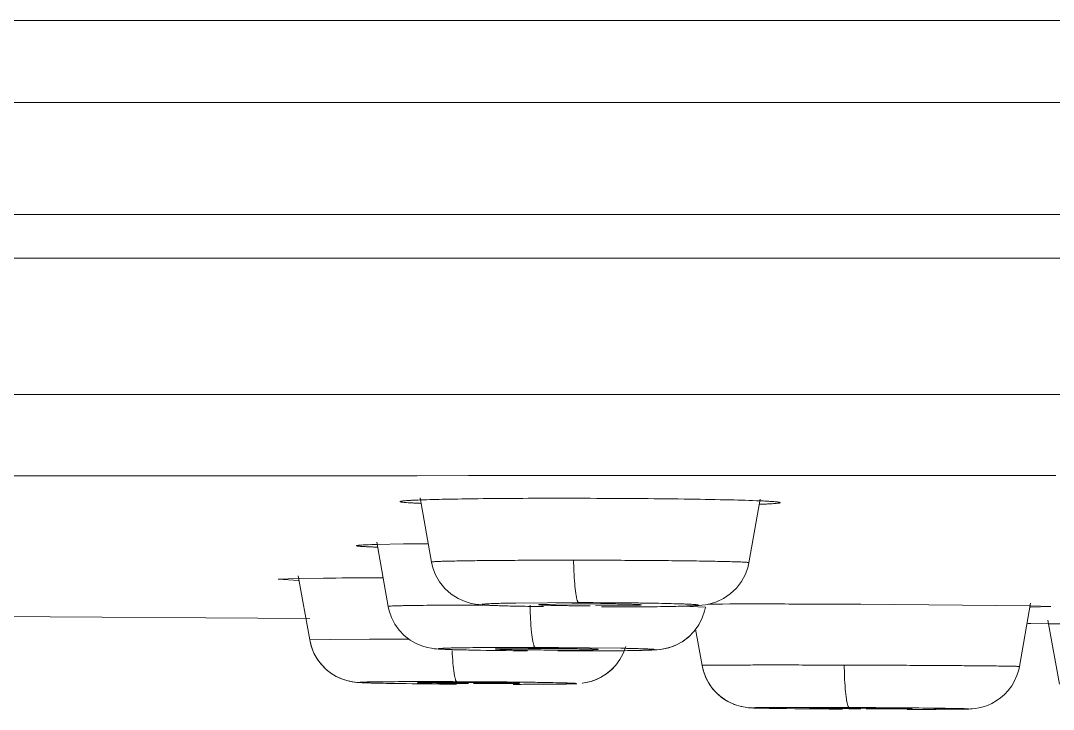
# Model space of a CAD drawing. Header units: millimetres. Extents: x 6110 to 6704, y -2661 to -1821.
# Drawn here: x 6488.899 to 6491.412, y -2151.29 to -2149.613 of the extents above; entities that cross this region are included whole.
import ezdxf

# ---------------------------------------------------------------- set-up
doc = ezdxf.new("R2010")
doc.units = ezdxf.units.MM
doc.header["$LTSCALE"] = 0.1
doc.layers.get('0').update_dxf_attribs({"lineweight": 15})

msp = doc.modelspace()

# ---------------------------------------------------------------- linework, layer by layer
for p, q in [((6492.2779, -2149.613), (6474.7672, -2149.6131)), ((6492.2683, -2150.085), (6478.1674, -2150.085)), ((6470.9189, -2150.1913), (6519.206, -2150.1913)), ((6489.6637, -2150.5236), (6486.0915, -2150.5235)), ((6489.7145, -2150.5236), (6489.6637, -2150.5236)), ((6489.7697, -2150.5236), (6489.7145, -2150.5236)), ((6489.8205, -2150.5236), (6489.7697, -2150.5236)), ((6490.159, -2150.5235), (6489.8205, -2150.5236)), ((6490.2841, -2150.5235), (6490.159, -2150.5235)), ((6490.4092, -2150.5234), (6490.2841, -2150.5235)), ((6490.6413, -2150.5234), (6490.4092, -2150.5234)), ((6490.7474, -2150.5233), (6490.6413, -2150.5234)), ((6490.7982, -2150.5233), (6490.7474, -2150.5233)), ((6490.9207, -2150.5233), (6490.7982, -2150.5233)), ((6494.5484, -2150.522), (6490.9207, -2150.5233)), ((6488.6329, -2150.721), (6489.3935, -2150.721)), ((6489.3935, -2150.721), (6489.4739, -2150.721)), ((6489.4739, -2150.721), (6489.5251, -2150.7209)), ((6489.5251, -2150.7209), (6489.7446, -2150.7209)), ((6489.7446, -2150.7209), (6489.822, -2150.7209)), ((6489.822, -2150.7209), (6489.8636, -2150.7209)), ((6489.8636, -2150.7209), (6489.9886, -2150.7208)), ((6489.9886, -2150.7208), (6490.0541, -2150.7208)), ((6490.0541, -2150.7208), (6490.1072, -2150.7208)), ((6490.1072, -2150.7208), (6490.1136, -2150.7208)), ((6490.1136, -2150.7208), (6490.1791, -2150.7208)), ((6490.1791, -2150.7208), (6490.4504, -2150.7207)), ((6490.4504, -2150.7207), (6490.4595, -2150.7207)), ((6490.4595, -2150.7207), (6490.4796, -2150.7207)), ((6490.4796, -2150.7207), (6490.7473, -2150.7206)), ((6490.7473, -2150.7206), (6490.7819, -2150.7206)), ((6490.7819, -2150.7206), (6490.8181, -2150.7206)), ((6490.8181, -2150.7206), (6491.0681, -2150.7205)), ((6491.0681, -2150.7205), (6491.0955, -2150.7205)), ((6491.0955, -2150.7205), (6491.3489, -2150.7204)), ((6491.3489, -2150.7204), (6491.405, -2150.7204)), ((6491.405, -2150.7204), (6491.4176, -2150.7204)), ((6489.8987, -2150.9313), (6489.8712, -2150.7752)), ((6490.6708, -2150.9327), (6490.6981, -2150.7778)), ((6489.8306, -2150.8871), (6489.7649, -2150.8883)), ((6489.7929, -2151.039), (6489.7654, -2150.8827)), ((6489.8987, -2150.9313), (6489.8988, -2150.9313)), ((6490.2849, -2150.9267), (6490.2443, -2150.9267)), ((6489.5744, -2150.9709), (6489.5255, -2150.973)), ((6489.5255, -2150.973), (6489.5755, -2150.9757)), ((6489.6358, -2150.9702), (6489.5744, -2150.9709)), ((6489.6023, -2151.1209), (6489.5747, -2150.9644)), ((6489.78, -2150.9697), (6489.7568, -2150.9697)), ((6490.2569, -2151.0299), (6490.1035, -2151.0309)), ((6491.329, -2151.1854), (6491.3562, -2151.0309)), ((6489.7929, -2151.039), (6489.7929, -2151.039)), ((6490.0246, -2151.0358), (6489.9992, -2151.0359)), ((6490.1624, -2151.0344), (6490.1599, -2151.0349)), ((6490.2399, -2151.0328), (6490.1624, -2151.0344)), ((6490.298, -2151.0378), (6490.3975, -2151.0367)), ((6490.3975, -2151.0367), (6490.4074, -2151.0361)), ((6490.4074, -2151.0361), (6490.4099, -2151.0356)), ((6490.565, -2151.041), (6490.5083, -2151.0387)), ((6490.9432, -2151.0339), (6490.8621, -2151.0336)), ((6491.3563, -2151.0378), (6490.9432, -2151.0339)), ((6491.3558, -2151.0409), (6491.4054, -2151.0396)), ((6491.4054, -2151.0396), (6491.3563, -2151.0378)), ((6488.4006, -2151.0602), (6489.6028, -2151.0687)), ((6491.3493, -2151.0811), (6491.3988, -2151.0813)), ((6491.3566, -2151.0811), (6491.3493, -2151.0811)), ((6491.3986, -2151.0813), (6491.3566, -2151.0811)), ((6491.4261, -2151.2287), (6491.3985, -2151.0724)), ((6491.627, -2151.0823), (6491.3986, -2151.0813)), ((6490.5569, -2151.1828), (6490.5413, -2151.0945)), ((6489.6534, -2151.1195), (6489.6024, -2151.1209)), ((6489.7478, -2151.119), (6489.6534, -2151.1195)), ((6489.9996, -2151.1395), (6490.151, -2151.139)), ((6490.0567, -2151.1424), (6490.0541, -2151.1428)), ((6490.1343, -2151.1413), (6490.0567, -2151.1424)), ((6490.1663, -2151.1413), (6490.1791, -2151.1413)), ((6490.192, -2151.1453), (6490.1791, -2151.1453)), ((6490.3577, -2151.147), (6490.2059, -2151.1475)), ((6490.2074, -2151.1393), (6490.3589, -2151.141)), ((6490.224, -2151.1453), (6490.2916, -2151.1446)), ((6490.2916, -2151.1446), (6490.3016, -2151.1442)), ((6490.3016, -2151.1442), (6490.3041, -2151.1438)), ((6490.5569, -2151.1828), (6490.5595, -2151.1942)), ((6490.9432, -2151.1821), (6490.9028, -2151.182)), ((6489.7217, -2151.2245), (6489.7259, -2151.2247)), ((6489.8662, -2151.2246), (6489.8636, -2151.2249)), ((6489.8636, -2151.2249), (6489.9595, -2151.2268)), ((6489.9439, -2151.224), (6489.8662, -2151.2246)), ((6489.9886, -2151.2241), (6489.976, -2151.2241)), ((6490.0333, -2151.2271), (6490.1011, -2151.2268)), ((6490.1136, -2151.2262), (6490.095, -2151.2253)), ((6490.1011, -2151.2268), (6490.1111, -2151.2265)), ((6490.1111, -2151.2265), (6490.1136, -2151.2262)), ((6490.2262, -2151.2281), (6490.2341, -2151.2279)), ((6490.7067, -2151.2872), (6490.7214, -2151.2874)), ((6490.7214, -2151.2874), (6490.7389, -2151.2877)), ((6490.7389, -2151.2877), (6490.7592, -2151.288)), ((6490.7592, -2151.288), (6490.7823, -2151.2882)), ((6490.7823, -2151.2882), (6490.808, -2151.2885)), ((6490.808, -2151.2885), (6490.8362, -2151.2887)), ((6490.8207, -2151.2866), (6490.8182, -2151.2868)), ((6490.8182, -2151.2868), (6490.914, -2151.2882)), ((6490.8985, -2151.2863), (6490.8207, -2151.2866)), ((6490.8362, -2151.2887), (6490.8665, -2151.289)), ((6490.8665, -2151.289), (6490.8988, -2151.2892)), ((6490.914, -2151.2882), (6490.9432, -2151.2883)), ((6490.915, -2151.2853), (6490.9704, -2151.2856)), ((6490.9431, -2151.2865), (6490.9305, -2151.2864)), ((6490.9699, -2151.2866), (6490.9431, -2151.2865)), ((6491.0681, -2151.288), (6490.9699, -2151.2866)), ((6490.9878, -2151.2885), (6491.0556, -2151.2884)), ((6491.0556, -2151.2884), (6491.0656, -2151.2882)), ((6491.0656, -2151.2882), (6491.0681, -2151.288)), ((6491.1002, -2151.2898), (6491.1259, -2151.2898)), ((6491.1259, -2151.2898), (6491.148, -2151.2897)), ((6491.148, -2151.2897), (6491.1665, -2151.2896)), ((6491.1665, -2151.2896), (6491.1815, -2151.2894))]:
    msp.add_line(p, q)
for points in [[(6489.8988, -2150.9312), (6489.9021, -2150.945), (6489.9086, -2150.9622), (6489.9183, -2150.9794), (6489.931, -2150.9954), (6489.9465, -2151.0093), (6489.9634, -2151.0201), (6489.9805, -2151.0276), (6489.9955, -2151.032), (6490.0059, -2151.0339), (6490.0139, -2151.0349), (6490.0206, -2151.0355), (6490.0271, -2151.0359), (6490.0345, -2151.0364), (6490.0429, -2151.0368), (6490.0526, -2151.0372), (6490.0636, -2151.0375), (6490.0759, -2151.0379), (6490.0897, -2151.0383), (6490.1048, -2151.0386), (6490.1213, -2151.0389), (6490.1394, -2151.0392), (6490.1592, -2151.0395), (6490.1697, -2151.0397)], [(6490.6089, -2151.02), (6490.6255, -2151.0089), (6490.6404, -2150.9948), (6490.6526, -2150.9789), (6490.6618, -2150.9619), (6490.6679, -2150.945), (6490.6708, -2150.9327)], [(6490.4919, -2151.0391), (6490.5048, -2151.0388), (6490.5163, -2151.0385), (6490.5264, -2151.0381), (6490.5352, -2151.0377), (6490.543, -2151.0373), (6490.5497, -2151.0368), (6490.5567, -2151.0362), (6490.5653, -2151.035), (6490.5764, -2151.0328), (6490.5917, -2151.0281), (6490.6089, -2151.02)], [(6489.793, -2151.039), (6489.7955, -2151.0499), (6489.8011, -2151.0663), (6489.8093, -2151.0822), (6489.8199, -2151.097), (6489.8324, -2151.1102), (6489.8464, -2151.121), (6489.8611, -2151.1296), (6489.8752, -2151.1355), (6489.8879, -2151.1392), (6489.8983, -2151.1412), (6489.9053, -2151.1421), (6489.9109, -2151.1427), (6489.916, -2151.143), (6489.9211, -2151.1433), (6489.9269, -2151.1436), (6489.9334, -2151.1439), (6489.9408, -2151.1442), (6489.9491, -2151.1444), (6489.9584, -2151.1447), (6489.9685, -2151.145)], [(6490.3848, -2151.0404), (6490.406, -2151.0403), (6490.4259, -2151.0401), (6490.4445, -2151.0399), (6490.4617, -2151.0397), (6490.4775, -2151.0394), (6490.4919, -2151.0391)], [(6490.5238, -2151.1138), (6490.5376, -2151.0997), (6490.5489, -2151.0839), (6490.5573, -2151.0673), (6490.5628, -2151.0508), (6490.565, -2151.041)], [(6489.6024, -2151.1209), (6489.606, -2151.136), (6489.6125, -2151.1527), (6489.6212, -2151.168), (6489.6316, -2151.1817), (6489.6433, -2151.1933), (6489.6559, -2151.203), (6489.6692, -2151.2108), (6489.6824, -2151.2166), (6489.6948, -2151.2204), (6489.7054, -2151.2227), (6489.7128, -2151.2237), (6489.7183, -2151.2242)], [(6489.6024, -2151.1209), (6489.6056, -2151.1345), (6489.6118, -2151.1511), (6489.6201, -2151.1663), (6489.6301, -2151.1799), (6489.6414, -2151.1917), (6489.6537, -2151.2015), (6489.6668, -2151.2095), (6489.6798, -2151.2156), (6489.6924, -2151.2198), (6489.7034, -2151.2223), (6489.7113, -2151.2235), (6489.7173, -2151.2241), (6489.7228, -2151.2246)], [(6490.4201, -2151.146), (6490.4282, -2151.1457), (6490.4351, -2151.1454), (6490.4414, -2151.1451), (6490.4471, -2151.1447), (6490.4539, -2151.144), (6490.4638, -2151.1425), (6490.4764, -2151.1396), (6490.4917, -2151.134), (6490.5082, -2151.1253), (6490.5238, -2151.1138)], [(6490.4562, -2151.1438), (6490.4671, -2151.1419), (6490.4802, -2151.1384), (6490.4947, -2151.1326), (6490.5098, -2151.1243), (6490.5239, -2151.1136)], [(6489.9685, -2151.145), (6489.9795, -2151.1452), (6489.9914, -2151.1455), (6490.004, -2151.1457), (6490.0175, -2151.1459), (6490.0318, -2151.1462), (6490.0468, -2151.1464), (6490.0627, -2151.1465), (6490.0792, -2151.1467), (6490.0963, -2151.1469), (6490.1141, -2151.147), (6490.1325, -2151.1472)], [(6490.2861, -2151.222), (6490.2989, -2151.2175), (6490.3114, -2151.2115), (6490.3239, -2151.2037), (6490.3359, -2151.1939), (6490.347, -2151.1822), (6490.357, -2151.1687), (6490.3651, -2151.1535), (6490.3713, -2151.137)], [(6490.2907, -2151.1475), (6490.3101, -2151.1474), (6490.3283, -2151.1473), (6490.3453, -2151.1472), (6490.361, -2151.147), (6490.3755, -2151.1468), (6490.3886, -2151.1466)], [(6490.3886, -2151.1466), (6490.4004, -2151.1464), (6490.4109, -2151.1462), (6490.4201, -2151.146)], [(6490.2869, -2151.2218), (6490.2998, -2151.2172), (6490.3123, -2151.211), (6490.3247, -2151.2031), (6490.3365, -2151.1934), (6490.3474, -2151.1818), (6490.3493, -2151.1792)], [(6490.557, -2151.1828), (6490.5603, -2151.1969), (6490.5663, -2151.213), (6490.5741, -2151.2275), (6490.5834, -2151.2403), (6490.5936, -2151.2514), (6490.6046, -2151.2608), (6490.6164, -2151.2687), (6490.6283, -2151.2749), (6490.6404, -2151.2797), (6490.6517, -2151.2829), (6490.6615, -2151.2848), (6490.6693, -2151.2858), (6490.6743, -2151.2861), (6490.6781, -2151.2864), (6490.6818, -2151.2865), (6490.6856, -2151.2866), (6490.6899, -2151.2868), (6490.6949, -2151.2869), (6490.7067, -2151.2872)], [(6490.5595, -2151.1942), (6490.5649, -2151.2099), (6490.5722, -2151.2243), (6490.5808, -2151.2371), (6490.5905, -2151.2483), (6490.6009, -2151.2579), (6490.612, -2151.266), (6490.6235, -2151.2726), (6490.6352, -2151.2778), (6490.6465, -2151.2816), (6490.6569, -2151.284), (6490.6655, -2151.2853), (6490.6709, -2151.2859), (6490.6717, -2151.2859)], [(6491.1815, -2151.2894), (6491.1878, -2151.2894), (6491.1932, -2151.2893), (6491.198, -2151.2892), (6491.2022, -2151.2891), (6491.206, -2151.289), (6491.2097, -2151.2888), (6491.2143, -2151.2885), (6491.2215, -2151.2878), (6491.2303, -2151.2863), (6491.2404, -2151.2839), (6491.2512, -2151.2802), (6491.2619, -2151.2754), (6491.2725, -2151.2694), (6491.2829, -2151.2621), (6491.2928, -2151.2535), (6491.3019, -2151.2436), (6491.3102, -2151.2325), (6491.3172, -2151.2204), (6491.3229, -2151.2074), (6491.3272, -2151.1936), (6491.3289, -2151.1854)], [(6489.7255, -2151.2247), (6489.7298, -2151.2249), (6489.7344, -2151.2251), (6489.7398, -2151.2253), (6489.746, -2151.2255), (6489.7529, -2151.2257), (6489.7607, -2151.2259), (6489.7694, -2151.2261), (6489.7788, -2151.2263)], [(6489.7788, -2151.2263), (6489.789, -2151.2265), (6489.7999, -2151.2267), (6489.8115, -2151.2269), (6489.8238, -2151.2271), (6489.8372, -2151.2272), (6489.8515, -2151.2274), (6489.8667, -2151.2276), (6489.8829, -2151.2278), (6489.9, -2151.2279), (6489.918, -2151.2281), (6489.9366, -2151.2283), (6489.9595, -2151.2284)], [(6490.0974, -2151.2289), (6490.1167, -2151.2289), (6490.1348, -2151.2288), (6490.1517, -2151.2288), (6490.1674, -2151.2287), (6490.1818, -2151.2286), (6490.1949, -2151.2285)], [(6490.1949, -2151.2285), (6490.2066, -2151.2284), (6490.217, -2151.2283), (6490.2262, -2151.2281)], [(6490.2341, -2151.2279), (6490.2409, -2151.2278), (6490.2469, -2151.2276), (6490.2522, -2151.2273)], [(6490.2653, -2151.2263), (6490.2745, -2151.2248), (6490.2861, -2151.222)], [(6490.266, -2151.2262), (6490.2752, -2151.2247), (6490.2869, -2151.2218)], [(6491.0556, -2151.2898), (6491.0713, -2151.2898), (6491.1002, -2151.2898)]]:
    msp.add_lwpolyline(points)
for centre, radius, start, end in [((6490.2069, -2179.3552), 28.5793, 89.84365, 89.98789), ((6489.8232, -2153.028), 2.1404, 91.5607, 91.9699), ((6489.991, -2162.6762), 11.7902, 90.48808, 90.7792), ((6491.292, -2150.9083), 1.0479, 181.0044, 182.4759), ((6489.7805, -2170.6839), 19.7142, 90.06887, 90.42047), ((6490.2679, -2156.7991), 5.7664, 89.96046, 90.27831), ((6490.2491, -2163.6265), 12.5966, 89.32257, 89.96468), ((6490.2676, -2157.2594), 6.2266, 89.84108, 89.96131), ((6490.268, -2157.1129), 6.0802, 89.58114, 89.84092), ((6490.2979, -2141.3922), 9.6482, 268.9467, 269.24519), ((6491.2127, -2151.0185), 1.0743, 180.9201, 182.3593), ((6490.3016, -2144.9987), 6.0391, 269.53204, 269.84175), ((6490.6886, -2179.3583), 28.3251, 89.95469, 90.2358), ((6490.671, -2200.8006), 49.7674, 89.78004, 89.95393), ((6489.829, -2184.9344), 33.8155, 89.97602, 90.13757), ((6490.1491, -2158.4816), 7.3403, 89.8661, 90.11604), ((6490.2096, -2143.431), 7.7144, 269.55309, 269.77381), ((6490.1126, -2167.8201), 16.6811, 89.67441, 89.86799), ((6490.1486, -2158.8778), 7.7366, 89.57226, 89.77355), ((6490.2091, -2143.8048), 7.3405, 269.8661, 270.11604), ((6491.9474, -2151.1677), 1.0447, 180.784, 182.3063), ((6489.8841, -2166.6791), 15.4569, 89.71718, 90.27916), ((6489.9349, -2161.3019), 10.0779, 89.7667, 89.94893), ((6490.044, -2140.6388), 10.5883, 269.54284, 269.70048), ((6489.8681, -2174.0987), 22.8765, 89.6301, 89.76886), ((6489.9336, -2161.7573), 10.5334, 89.52307, 89.70085), ((6490.0423, -2141.1492), 10.0779, 269.76671, 269.94894), ((6489.8647, -2173.7751), 22.553, 89.34284, 89.6161), ((6489.9725, -2157.6985), 6.4743, 89.0908, 89.5679), ((6490.0373, -2153.6862), 2.4615, 88.6569, 89.1173), ((6490.1086, -2140.4297), 10.7991, 270.07428, 270.31007), ((6489.9861, -2162.7116), 11.4888, 89.09428, 89.31541), ((6490.8039, -2174.7998), 23.5147, 89.72935, 90.09878), ((6490.8668, -2166.6237), 15.3374, 89.76188, 89.88164), ((6491.0195, -2135.9511), 15.3374, 269.76189, 269.88164), ((6490.8042, -2180.2108), 28.9257, 89.37002, 89.67094)]:
    msp.add_arc(centre, radius, start, end)
for points, knots in [([(6470.9588, -2149.8123), (6471.0204, -2149.8151), (6471.1166, -2149.8184), (6471.2521, -2149.8189), (6471.3714, -2149.817), (6471.51, -2149.8143), (6471.6742, -2149.8119), (6471.8713, -2149.8104), (6472.1095, -2149.8101), (6472.3975, -2149.8106), (6472.7443, -2149.8114), (6473.157, -2149.8118), (6473.8513, -2149.8122), (6474.8971, -2149.8125), (6476.0559, -2149.8127), (6477.1092, -2149.8125), (6477.9789, -2149.812), (6478.8908, -2149.8114), (6479.8366, -2149.811), (6480.8092, -2149.811), (6481.8028, -2149.8113), (6482.813, -2149.812), (6483.8361, -2149.8126), (6484.8695, -2149.8128), (6485.911, -2149.8125), (6486.9587, -2149.8121), (6488.3647, -2149.812), (6490.1302, -2149.8121), (6491.5446, -2149.8123), (6492.2534, -2149.8125)], [0, 0, 0, 0, 0.008693, 0.013563, 0.019077, 0.025498, 0.033098, 0.042221, 0.053265, 0.066647, 0.082803, 0.102116, 0.124783, 0.180626, 0.249442, 0.288037, 0.329006, 0.371968, 0.416503, 0.462256, 0.508988, 0.556479, 0.60457, 0.653132, 0.702062, 0.751286, 0.800738, 0.900141, 1, 1, 1, 1]), ([(6489.872, -2150.7799), (6489.8682, -2150.78), (6489.8609, -2150.7803), (6489.8508, -2150.7808), (6489.8422, -2150.7812), (6489.8352, -2150.7817), (6489.8296, -2150.7822), (6489.8257, -2150.7827), (6489.8233, -2150.7832), (6489.8223, -2150.7835), (6489.822, -2150.7838), (6489.822, -2150.7839)], [0, 0, 0, 0, 0.229843, 0.430709, 0.602001, 0.743131, 0.853528, 0.932714, 0.980757, 0.993502, 1, 1, 1, 1]), ([(6490.213, -2150.7759), (6490.1779, -2150.7759), (6490.1111, -2150.776), (6490.0176, -2150.7768), (6489.939, -2150.778), (6489.8922, -2150.7791), (6489.872, -2150.7799)], [0, 0, 0, 0, 0.308568, 0.58768, 0.822514, 1, 1, 1, 1]), ([(6490.6981, -2150.7822), (6490.674, -2150.7811), (6490.6171, -2150.7795), (6490.5214, -2150.7777), (6490.4078, -2150.7765), (6490.3269, -2150.7761), (6490.2849, -2150.776)], [0, 0, 0, 0, 0.175201, 0.412751, 0.695023, 1, 1, 1, 1]), ([(6489.822, -2150.7839), (6489.822, -2150.784), (6489.8223, -2150.7843), (6489.8229, -2150.7845), (6489.824, -2150.7848), (6489.8261, -2150.7851), (6489.8297, -2150.7856), (6489.8352, -2150.7861), (6489.8423, -2150.7867), (6489.8509, -2150.7872), (6489.861, -2150.7877), (6489.8682, -2150.788), (6489.872, -2150.7882)], [0, 0, 0, 0, 0.006802, 0.019962, 0.040513, 0.068686, 0.148175, 0.258636, 0.39966, 0.570645, 0.770969, 1, 1, 1, 1]), ([(6490.6972, -2150.7905), (6490.7011, -2150.7904), (6490.7082, -2150.7901), (6490.7182, -2150.7896), (6490.7268, -2150.7892), (6490.7338, -2150.7887), (6490.7394, -2150.7882), (6490.7431, -2150.7877), (6490.7452, -2150.7874), (6490.7463, -2150.7871), (6490.747, -2150.7869), (6490.7473, -2150.7866), (6490.7473, -2150.7865)], [0, 0, 0, 0, 0.227057, 0.425988, 0.596124, 0.736805, 0.847448, 0.927875, 0.956788, 0.978232, 0.992385, 1, 1, 1, 1]), ([(6490.7473, -2150.7865), (6490.7474, -2150.7862), (6490.746, -2150.7857), (6490.7441, -2150.7853), (6490.74, -2150.7847), (6490.7347, -2150.7843), (6490.7276, -2150.7837), (6490.7191, -2150.7832), (6490.7091, -2150.7826), (6490.7019, -2150.7823), (6490.6981, -2150.7822)], [0, 0, 0, 0, 0.016925, 0.063439, 0.14179, 0.251891, 0.393286, 0.565461, 0.76788, 1, 1, 1, 1]), ([(6489.7496, -2150.8888), (6489.747, -2150.8889), (6489.7421, -2150.8891), (6489.7353, -2150.8894), (6489.7295, -2150.8897), (6489.7248, -2150.89), (6489.7211, -2150.8903), (6489.7185, -2150.8906), (6489.717, -2150.8909), (6489.7163, -2150.8911), (6489.7161, -2150.8913), (6489.7161, -2150.8914)], [0, 0, 0, 0, 0.231991, 0.434132, 0.605861, 0.746629, 0.856124, 0.93436, 0.981548, 0.993873, 1, 1, 1, 1]), ([(6489.7161, -2150.8914), (6489.7162, -2150.8915), (6489.7165, -2150.8917), (6489.7171, -2150.8919), (6489.7181, -2150.8921), (6489.7196, -2150.8923), (6489.7214, -2150.8925), (6489.7246, -2150.8928), (6489.7296, -2150.8932), (6489.7367, -2150.8936), (6489.7454, -2150.894), (6489.7555, -2150.8945), (6489.7628, -2150.8947), (6489.7666, -2150.8949)], [0, 0, 0, 0, 0.006103, 0.019059, 0.039582, 0.067821, 0.103838, 0.147643, 0.2584, 0.399577, 0.570616, 0.770949, 1, 1, 1, 1]), ([(6490.2443, -2150.9267), (6490.2212, -2150.9267), (6490.1762, -2150.9267), (6490.1209, -2150.9269), (6490.079, -2150.9271), (6490.0501, -2150.9273), (6490.0231, -2150.9276), (6489.9983, -2150.9279), (6489.976, -2150.9282), (6489.9562, -2150.9286), (6489.9392, -2150.929), (6489.9269, -2150.9293), (6489.9184, -2150.9296), (6489.9133, -2150.9298), (6489.9089, -2150.9301), (6489.9053, -2150.9303), (6489.9025, -2150.9305), (6489.9006, -2150.9307), (6489.8994, -2150.9309), (6489.8989, -2150.9311), (6489.8987, -2150.9312), (6489.8988, -2150.9312)], [0, 0, 0, 0, 0.200267, 0.390675, 0.479758, 0.563724, 0.641937, 0.713761, 0.778572, 0.835865, 0.885202, 0.926143, 0.943329, 0.958263, 0.970929, 0.981312, 0.989402, 0.995189, 0.998675, 0.999575, 1, 1, 1, 1]), ([(6490.6708, -2150.9327), (6490.6708, -2150.9326), (6490.6706, -2150.9325), (6490.6703, -2150.9324), (6490.6697, -2150.9323), (6490.6684, -2150.9321), (6490.6663, -2150.9319), (6490.6631, -2150.9316), (6490.6589, -2150.9314), (6490.6539, -2150.9311), (6490.6479, -2150.9309), (6490.6383, -2150.9305), (6490.6241, -2150.9301), (6490.6047, -2150.9296), (6490.5822, -2150.9292), (6490.5569, -2150.9287), (6490.5289, -2150.9283), (6490.4986, -2150.928), (6490.4662, -2150.9277), (6490.4198, -2150.9273), (6490.3592, -2150.9269), (6490.31, -2150.9268), (6490.2849, -2150.9267)], [0, 0, 0, 0, 0.000449, 0.001413, 0.002962, 0.005105, 0.011176, 0.019614, 0.030395, 0.043494, 0.058884, 0.076537, 0.118511, 0.168999, 0.227438, 0.293264, 0.3659, 0.444652, 0.528767, 0.617489, 0.805359, 1, 1, 1, 1]), ([(6490.2569, -2151.0299), (6490.2561, -2151.0298), (6490.2551, -2151.0286), (6490.2541, -2151.0267), (6490.2528, -2151.0232), (6490.2513, -2151.0173), (6490.2497, -2151.0083), (6490.2482, -2150.9971), (6490.2464, -2150.9786), (6490.2455, -2150.9638), (6490.2451, -2150.9536)], [0, 0, 0, 0, 0.02935, 0.053127, 0.084161, 0.169872, 0.287044, 0.433433, 0.605414, 1, 1, 1, 1]), ([(6490.1035, -2151.0309), (6490.097, -2151.031), (6490.0849, -2151.0312), (6490.068, -2151.0316), (6490.0554, -2151.032), (6490.0466, -2151.0323), (6490.0411, -2151.0325), (6490.0362, -2151.0328), (6490.032, -2151.033), (6490.0285, -2151.0333), (6490.0257, -2151.0335), (6490.0237, -2151.0338), (6490.0224, -2151.034), (6490.0218, -2151.0342), (6490.0216, -2151.0344), (6490.0216, -2151.0346), (6490.0218, -2151.0347), (6490.0222, -2151.0349), (6490.0227, -2151.035), (6490.0235, -2151.0351), (6490.0248, -2151.0353), (6490.027, -2151.0356), (6490.0301, -2151.0358), (6490.034, -2151.0361), (6490.0385, -2151.0364), (6490.0439, -2151.0367), (6490.0523, -2151.037), (6490.0645, -2151.0375), (6490.0882, -2151.0382), (6490.1072, -2151.0386), (6490.1206, -2151.0388)], [0, 0, 0, 0, 0.106447, 0.200191, 0.280078, 0.314605, 0.345427, 0.372477, 0.395687, 0.41499, 0.430322, 0.441632, 0.448938, 0.451125, 0.452412, 0.453185, 0.454452, 0.456614, 0.459747, 0.463873, 0.469001, 0.48228, 0.499605, 0.520979, 0.546357, 0.575657, 0.608798, 0.686272, 0.778115, 1, 1, 1, 1]), ([(6490.312, -2151.0405), (6490.3259, -2151.0405), (6490.3531, -2151.0405), (6490.3927, -2151.0403), (6490.4296, -2151.04), (6490.4627, -2151.0396), (6490.491, -2151.0391), (6490.5113, -2151.0385), (6490.5246, -2151.038), (6490.5323, -2151.0376), (6490.5385, -2151.0373), (6490.5429, -2151.0369), (6490.5456, -2151.0366), (6490.5468, -2151.0362), (6490.5473, -2151.0361), (6490.5473, -2151.0358), (6490.5472, -2151.0357), (6490.547, -2151.0356), (6490.5465, -2151.0355), (6490.5456, -2151.0353), (6490.5442, -2151.0351), (6490.5424, -2151.0349), (6490.5402, -2151.0347), (6490.5376, -2151.0345), (6490.5332, -2151.0342), (6490.5267, -2151.0338), (6490.5178, -2151.0334), (6490.5072, -2151.033), (6490.4902, -2151.0325), (6490.4656, -2151.0319), (6490.4331, -2151.0313), (6490.4101, -2151.0309), (6490.398, -2151.0308)], [0, 0, 0, 0, 0.10792, 0.212005, 0.308807, 0.395354, 0.469545, 0.529412, 0.553519, 0.573584, 0.589495, 0.601141, 0.608439, 0.61047, 0.611486, 0.611762, 0.612143, 0.612748, 0.613607, 0.616121, 0.61972, 0.624411, 0.630198, 0.637084, 0.645067, 0.664269, 0.687674, 0.715148, 0.746555, 0.820433, 0.906252, 1, 1, 1, 1]), ([(6489.9992, -2151.0359), (6489.9843, -2151.0359), (6489.9559, -2151.036), (6489.9156, -2151.0363), (6489.885, -2151.0365), (6489.8631, -2151.0368), (6489.8488, -2151.037), (6489.8361, -2151.0372), (6489.8249, -2151.0374), (6489.8154, -2151.0376), (6489.8075, -2151.0379), (6489.802, -2151.0381), (6489.7985, -2151.0383), (6489.7965, -2151.0384), (6489.795, -2151.0385), (6489.7939, -2151.0387), (6489.7933, -2151.0388), (6489.7929, -2151.0389), (6489.7929, -2151.039)], [0, 0, 0, 0, 0.21659, 0.412894, 0.585441, 0.66178, 0.731066, 0.793001, 0.847284, 0.893616, 0.931719, 0.961461, 0.973173, 0.982768, 0.990239, 0.995581, 0.998801, 1, 1, 1, 1]), ([(6490.1599, -2151.0349), (6490.1599, -2151.035), (6490.1601, -2151.0351), (6490.1604, -2151.0351), (6490.1609, -2151.0352), (6490.1621, -2151.0354), (6490.164, -2151.0356), (6490.1668, -2151.0358), (6490.1705, -2151.036), (6490.1749, -2151.0362), (6490.18, -2151.0363), (6490.1883, -2151.0366), (6490.2001, -2151.0369), (6490.2159, -2151.0372), (6490.2335, -2151.0374), (6490.2459, -2151.0375), (6490.2523, -2151.0376)], [0, 0, 0, 0, 0.00161, 0.005242, 0.01108, 0.019133, 0.041809, 0.073081, 0.11273, 0.160529, 0.21625, 0.279583, 0.42717, 0.599348, 0.792088, 1, 1, 1, 1]), ([(6490.4099, -2151.0356), (6490.4099, -2151.0356), (6490.4097, -2151.0355), (6490.4094, -2151.0354), (6490.4088, -2151.0353), (6490.4076, -2151.0351), (6490.4056, -2151.0349), (6490.4025, -2151.0347), (6490.3987, -2151.0345), (6490.394, -2151.0343), (6490.3885, -2151.0341), (6490.3798, -2151.0339), (6490.3673, -2151.0336), (6490.3507, -2151.0333), (6490.3321, -2151.0331), (6490.3192, -2151.033), (6490.3125, -2151.0329)], [0, 0, 0, 0, 0.001602, 0.005258, 0.011144, 0.019264, 0.042129, 0.073652, 0.113604, 0.161748, 0.217841, 0.281521, 0.429604, 0.601873, 0.794021, 1, 1, 1, 1]), ([(6490.151, -2151.1391), (6490.1503, -2151.1389), (6490.1492, -2151.1378), (6490.1483, -2151.1359), (6490.147, -2151.1325), (6490.1455, -2151.1266), (6490.1439, -2151.1176), (6490.1424, -2151.1064), (6490.1407, -2151.0878), (6490.1398, -2151.0731), (6490.1394, -2151.0628)], [0, 0, 0, 0, 0.028821, 0.052299, 0.083066, 0.168402, 0.285442, 0.431949, 0.604278, 1, 1, 1, 1]), ([(6489.9978, -2151.1455), (6489.9916, -2151.1454), (6489.9799, -2151.1452), (6489.9635, -2151.1448), (6489.9494, -2151.1444), (6489.939, -2151.144), (6489.932, -2151.1437), (6489.9276, -2151.1435), (6489.924, -2151.1433), (6489.9209, -2151.1431), (6489.9189, -2151.1429), (6489.9175, -2151.1427), (6489.9168, -2151.1426), (6489.9162, -2151.1425), (6489.9158, -2151.1424), (6489.9156, -2151.1424), (6489.9155, -2151.1422), (6489.9157, -2151.1421), (6489.9162, -2151.1419), (6489.9173, -2151.1417), (6489.919, -2151.1415), (6489.9215, -2151.1414), (6489.9246, -2151.1412), (6489.9301, -2151.1409), (6489.9386, -2151.1406), (6489.9506, -2151.1403), (6489.9712, -2151.1399), (6489.9878, -2151.1396), (6489.9996, -2151.1395)], [0, 0, 0, 0, 0.111283, 0.210082, 0.295373, 0.36637, 0.396284, 0.422355, 0.444495, 0.462617, 0.476646, 0.482125, 0.486582, 0.490025, 0.492465, 0.493938, 0.494641, 0.495603, 0.497463, 0.504155, 0.514894, 0.5297, 0.548563, 0.571413, 0.628739, 0.701005, 0.787529, 1, 1, 1, 1]), ([(6489.9604, -2151.2224), (6489.9597, -2151.2223), (6489.9587, -2151.2212), (6489.9577, -2151.2194), (6489.9564, -2151.216), (6489.9549, -2151.2102), (6489.9526, -2151.1969), (6489.9504, -2151.1755), (6489.9494, -2151.157), (6489.9489, -2151.1468)], [0, 0, 0, 0, 0.028341, 0.051509, 0.081977, 0.166817, 0.283585, 0.602661, 1, 1, 1, 1]), ([(6490.0541, -2151.1428), (6490.0542, -2151.1429), (6490.0544, -2151.1429), (6490.0546, -2151.143), (6490.0552, -2151.1431), (6490.0564, -2151.1432), (6490.0583, -2151.1433), (6490.0613, -2151.1435), (6490.0651, -2151.1437), (6490.0697, -2151.1438), (6490.075, -2151.144), (6490.0835, -2151.1442), (6490.0957, -2151.1444), (6490.112, -2151.1447), (6490.1302, -2151.1449), (6490.1429, -2151.145), (6490.1494, -2151.1451)], [0, 0, 0, 0, 0.001459, 0.005044, 0.010874, 0.018941, 0.041696, 0.073097, 0.112915, 0.160916, 0.216862, 0.280413, 0.428333, 0.600627, 0.793109, 1, 1, 1, 1]), ([(6490.3041, -2151.1438), (6490.3041, -2151.1437), (6490.3039, -2151.1437), (6490.3036, -2151.1436), (6490.303, -2151.1435), (6490.3018, -2151.1434), (6490.2998, -2151.1433), (6490.2967, -2151.1431), (6490.2928, -2151.1429), (6490.2881, -2151.1428), (6490.2826, -2151.1426), (6490.2739, -2151.1424), (6490.2614, -2151.1421), (6490.2446, -2151.1419), (6490.226, -2151.1417), (6490.213, -2151.1415), (6490.2063, -2151.1415)], [0, 0, 0, 0, 0.001458, 0.005057, 0.010912, 0.019014, 0.041866, 0.073395, 0.113368, 0.161544, 0.217679, 0.281405, 0.429576, 0.601918, 0.794094, 1, 1, 1, 1]), ([(6490.3589, -2151.141), (6490.3651, -2151.1411), (6490.3768, -2151.1413), (6490.3932, -2151.1417), (6490.4074, -2151.1421), (6490.4177, -2151.1425), (6490.4248, -2151.1428), (6490.4292, -2151.143), (6490.4329, -2151.1432), (6490.4359, -2151.1434), (6490.4383, -2151.1436), (6490.4398, -2151.1438), (6490.4407, -2151.144), (6490.4411, -2151.1441), (6490.4413, -2151.1441), (6490.4415, -2151.1443), (6490.4412, -2151.1444), (6490.4408, -2151.1446), (6490.4397, -2151.1448), (6490.438, -2151.145), (6490.4355, -2151.1451), (6490.4324, -2151.1453), (6490.427, -2151.1456), (6490.4185, -2151.1459), (6490.4066, -2151.1462), (6490.386, -2151.1466), (6490.3695, -2151.1469), (6490.3577, -2151.147)], [0, 0, 0, 0, 0.111479, 0.210498, 0.296036, 0.367299, 0.39735, 0.423562, 0.445843, 0.464105, 0.478275, 0.488349, 0.491861, 0.494368, 0.495904, 0.49664, 0.497551, 0.499347, 0.505904, 0.516509, 0.531183, 0.549915, 0.572634, 0.629704, 0.701717, 0.787994, 1, 1, 1, 1]), ([(6490.9028, -2151.182), (6490.8795, -2151.1819), (6490.8344, -2151.1818), (6490.7791, -2151.1818), (6490.7373, -2151.1817), (6490.7084, -2151.1817), (6490.6814, -2151.1818), (6490.6567, -2151.1818), (6490.6344, -2151.1819), (6490.6148, -2151.182), (6490.5979, -2151.1821), (6490.5856, -2151.1822), (6490.5772, -2151.1822), (6490.572, -2151.1823), (6490.5676, -2151.1824), (6490.5639, -2151.1825), (6490.5614, -2151.1825), (6490.5597, -2151.1826), (6490.5588, -2151.1826), (6490.558, -2151.1827), (6490.5575, -2151.1827), (6490.5572, -2151.1828), (6490.557, -2151.1828), (6490.557, -2151.1828)], [0, 0, 0, 0, 0.201555, 0.391405, 0.480207, 0.564048, 0.642199, 0.713933, 0.778528, 0.835457, 0.884418, 0.925123, 0.942289, 0.957283, 0.970072, 0.980628, 0.988923, 0.992215, 0.994932, 0.99707, 0.998627, 0.999602, 1, 1, 1, 1]), ([(6491.329, -2151.1854), (6491.329, -2151.1854), (6491.3287, -2151.1854), (6491.3284, -2151.1853), (6491.3278, -2151.1853), (6491.327, -2151.1852), (6491.3259, -2151.1852), (6491.324, -2151.1851), (6491.3211, -2151.185), (6491.317, -2151.1849), (6491.3119, -2151.1848), (6491.306, -2151.1847), (6491.2991, -2151.1846), (6491.2915, -2151.1844), (6491.2796, -2151.1843), (6491.2627, -2151.1841), (6491.2402, -2151.1839), (6491.2149, -2151.1836), (6491.1869, -2151.1834), (6491.1567, -2151.1832), (6491.1243, -2151.183), (6491.0779, -2151.1827), (6491.0174, -2151.1824), (6490.9682, -2151.1822), (6490.9432, -2151.1821)], [0, 0, 0, 0, 0.000358, 0.001306, 0.002857, 0.00501, 0.007763, 0.011112, 0.019585, 0.030403, 0.043537, 0.058961, 0.076646, 0.096565, 0.118677, 0.169205, 0.227671, 0.293511, 0.366147, 0.444887, 0.528979, 0.617669, 0.805455, 1, 1, 1, 1]), ([(6489.8075, -2151.2268), (6489.7958, -2151.2266), (6489.7793, -2151.2263), (6489.7589, -2151.2258), (6489.747, -2151.2255), (6489.7387, -2151.2252), (6489.7333, -2151.225), (6489.7303, -2151.2248), (6489.7279, -2151.2246), (6489.7264, -2151.2245), (6489.7255, -2151.2244), (6489.7251, -2151.2243), (6489.7249, -2151.2243), (6489.7247, -2151.2241), (6489.725, -2151.224), (6489.7254, -2151.2239), (6489.7265, -2151.2238), (6489.7282, -2151.2237), (6489.7307, -2151.2235), (6489.7338, -2151.2234), (6489.7393, -2151.2232), (6489.7478, -2151.223), (6489.7598, -2151.2228), (6489.7804, -2151.2226), (6489.797, -2151.2224), (6489.8088, -2151.2224)], [0, 0, 0, 0, 0.210553, 0.296085, 0.36732, 0.423534, 0.445782, 0.464005, 0.478128, 0.488142, 0.491614, 0.494071, 0.495531, 0.496115, 0.496929, 0.498687, 0.505222, 0.51583, 0.53052, 0.549277, 0.57203, 0.629185, 0.701306, 0.787709, 1, 1, 1, 1]), ([(6490.1677, -2151.2243), (6490.1794, -2151.2244), (6490.1959, -2151.2247), (6490.2164, -2151.2252), (6490.2283, -2151.2255), (6490.2366, -2151.2258), (6490.242, -2151.2261), (6490.2451, -2151.2262), (6490.2474, -2151.2264), (6490.249, -2151.2265), (6490.2499, -2151.2266), (6490.2503, -2151.2267), (6490.2505, -2151.2268), (6490.2507, -2151.2269), (6490.2505, -2151.227), (6490.2501, -2151.2271), (6490.249, -2151.2272), (6490.2473, -2151.2274), (6490.2449, -2151.2275), (6490.2418, -2151.2276), (6490.2363, -2151.2278), (6490.2279, -2151.228), (6490.2159, -2151.2282), (6490.1954, -2151.2285), (6490.1788, -2151.2286), (6490.1671, -2151.2287)], [0, 0, 0, 0, 0.210972, 0.296753, 0.368257, 0.424751, 0.447142, 0.465508, 0.479773, 0.489929, 0.493471, 0.495998, 0.497524, 0.498154, 0.498912, 0.500603, 0.507, 0.517471, 0.532026, 0.55065, 0.57327, 0.630165, 0.702029, 0.788181, 1, 1, 1, 1]), ([(6490.915, -2151.2853), (6490.9143, -2151.2853), (6490.9132, -2151.2842), (6490.9123, -2151.2824), (6490.911, -2151.279), (6490.9095, -2151.2732), (6490.9072, -2151.26), (6490.905, -2151.2385), (6490.9039, -2151.22), (6490.9035, -2151.2098)], [0, 0, 0, 0, 0.027936, 0.050842, 0.081069, 0.165558, 0.282191, 0.601655, 1, 1, 1, 1]), ([(6490.7621, -2151.2879), (6490.7504, -2151.2878), (6490.7339, -2151.2876), (6490.7135, -2151.2872), (6490.7016, -2151.287), (6490.6933, -2151.2868), (6490.6879, -2151.2866), (6490.6849, -2151.2865), (6490.6825, -2151.2864), (6490.681, -2151.2863), (6490.6801, -2151.2863), (6490.6797, -2151.2862), (6490.6795, -2151.2862), (6490.6793, -2151.2861), (6490.6796, -2151.286), (6490.6798, -2151.286), (6490.6803, -2151.2859), (6490.6812, -2151.2859), (6490.6828, -2151.2858), (6490.6853, -2151.2857), (6490.6884, -2151.2856), (6490.6939, -2151.2855), (6490.7023, -2151.2854), (6490.7143, -2151.2853), (6490.735, -2151.2851), (6490.7516, -2151.2851), (6490.7634, -2151.2851)], [0, 0, 0, 0, 0.210672, 0.296251, 0.367523, 0.42376, 0.446015, 0.46424, 0.478358, 0.488358, 0.491817, 0.494252, 0.495672, 0.496143, 0.496877, 0.498599, 0.501338, 0.505098, 0.515685, 0.530363, 0.549115, 0.571867, 0.629032, 0.701176, 0.787613, 1, 1, 1, 1]), ([(6491.1223, -2151.2868), (6491.134, -2151.287), (6491.1505, -2151.2872), (6491.171, -2151.2875), (6491.1828, -2151.2878), (6491.1912, -2151.288), (6491.1966, -2151.2881), (6491.1997, -2151.2882), (6491.202, -2151.2884), (6491.2036, -2151.2884), (6491.2045, -2151.2885), (6491.2049, -2151.2886), (6491.2055, -2151.2887), (6491.2045, -2151.2889), (6491.2037, -2151.2889), (6491.2018, -2151.289), (6491.1995, -2151.2891), (6491.1963, -2151.2892), (6491.1909, -2151.2893), (6491.1825, -2151.2894), (6491.1705, -2151.2895), (6491.15, -2151.2896), (6491.1334, -2151.2897), (6491.1217, -2151.2897)], [0, 0, 0, 0, 0.211102, 0.296933, 0.368476, 0.424997, 0.447395, 0.465764, 0.480025, 0.490167, 0.493696, 0.496202, 0.498185, 0.500491, 0.50685, 0.517301, 0.531845, 0.550464, 0.573085, 0.629993, 0.701884, 0.788074, 1, 1, 1, 1])]:
    msp.add_open_spline(points, degree=3, knots=knots)

doc.saveas('drawing.dxf')
